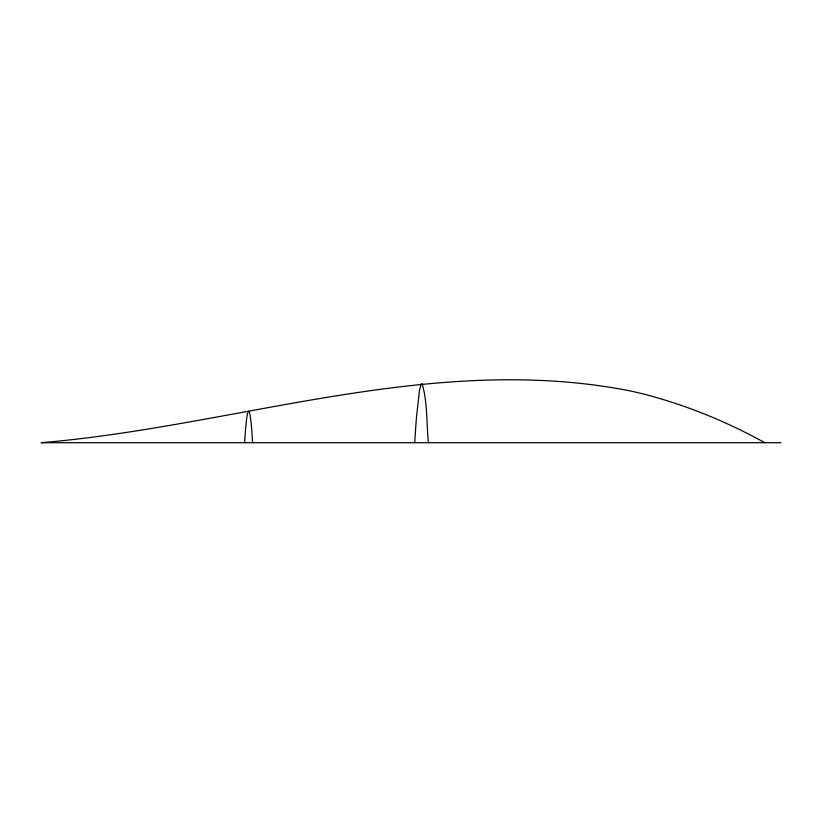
<?xml version="1.0" encoding="UTF-8"?>
<svg xmlns="http://www.w3.org/2000/svg" width="822" height="822" viewBox="0 0 822 822"><rect width="100%" height="100%" fill="white"/><g stroke="black" fill="none" stroke-linecap="round" stroke-linejoin="round"><path stroke-width="1.23" d="M780.9 442.709L41.1 442.709C236.541 426.299 430.718 352.566 627.998 390.471A396.759 396.759 0 0 1 647.048 394.94C688.076 405.863 727.645 422.159 764.779 442.709M428.416 442.709C426.423 423.125 427.656 402.564 422.097 383.638L421.059 384.306L419.508 390.224L416.528 416.744A444.712 15.895 -90 0 0 414.72 442.709M244.596 442.709A391.621 10.922 90 0 1 245.953 425.159C248.819 394.18 251.368 423.433 251.984 433.646A383.72 10.696 90 0 1 252.59 442.709"/></g></svg>
